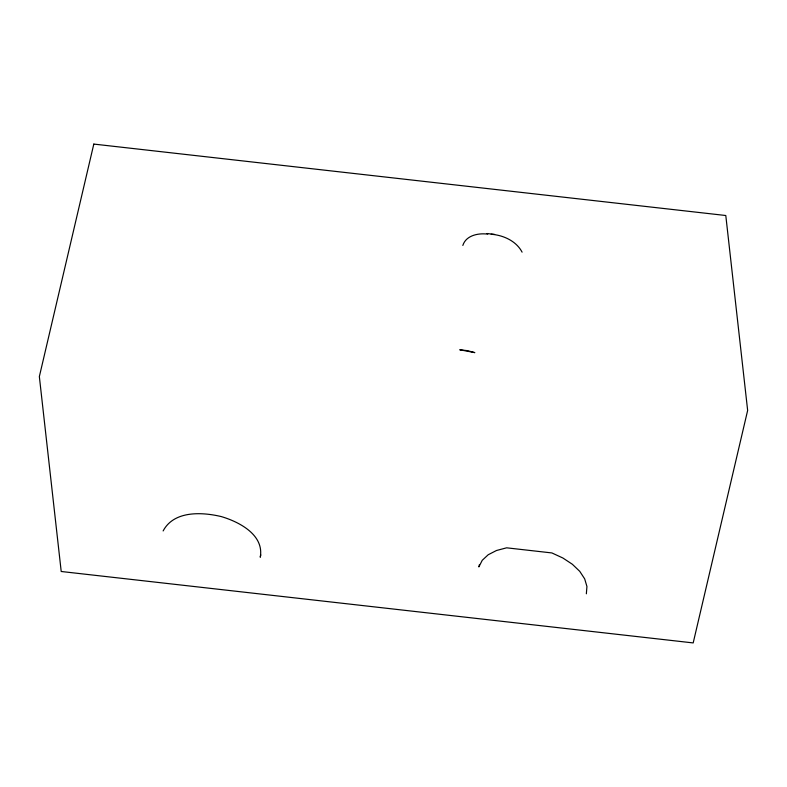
<?xml version="1.0" encoding="UTF-8"?>
<svg xmlns="http://www.w3.org/2000/svg" width="787" height="787" viewBox="0 0 787 787"><rect width="100%" height="100%" fill="white"/><g stroke="black" fill="none" stroke-linecap="round" stroke-linejoin="round"><path stroke-width="1.18" d="M586.354 593.801L586.935 586.502L584.682 578.878L579.744 571.332L572.346 564.259L562.902 558.022L551.884 552.936L506.631 547.821L496.479 550.507L488.206 554.746L482.234 560.314L478.88 566.925L479.44 564.535M260.812 554.855L260.251 557.235C264.412 534.934 239.159 521.811 221.226 516.567C201.885 511.973 173.888 510.537 163.135 530.94M462.835 245.455C465.943 235.323 478.506 232.873 487.753 234.142M491.177 234.26C503.218 235.136 516.321 240.999 522.086 252.155M487.005 233.532L494.59 234.388M93.81 144.08L39.35 376.579L61.209 571.49L693.19 642.92L747.65 410.421L725.791 215.51L93.81 144.08M467.36 350.638L459.775 349.782L474.836 352.625L467.36 350.638"/></g></svg>
